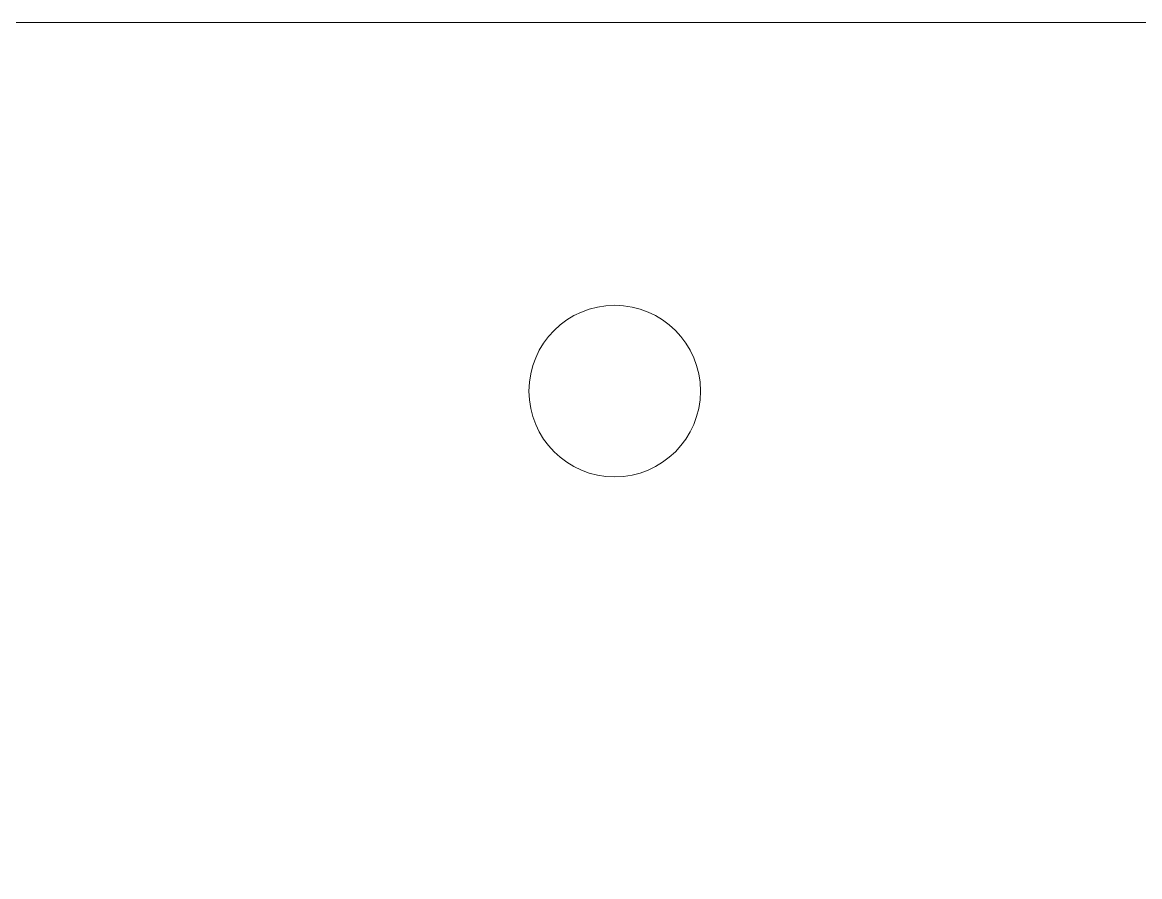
# Model space of a CAD drawing. Header units: millimetres. Extents: x 286 to 766, y 153 to 433.
# Drawn here: x 318.05 to 328.68, y 170.18 to 178.3 of the extents above; entities that cross this region are included whole.
import ezdxf

# ---------------------------------------------------------------- set-up
doc = ezdxf.new("R2010")
doc.units = ezdxf.units.MM
doc.header["$MEASUREMENT"] = 0
doc.layers.add('layer 1', color=7, linetype='Continuous')

msp = doc.modelspace()

# ---------------------------------------------------------------- linework, layer by layer
at = {"layer": 'layer 1', "color": 1, "lineweight": 20}
msp.add_ellipse((323.6884, 174.7975), major_axis=(0, 0.8158), ratio=1, dxfattribs=at)
at = {"layer": 'layer 1', "color": 1, "lineweight": 9}
msp.add_open_spline([(298.6484, 178.3033), (298.6484, 178.3033), (348.8148, 178.3033), (348.8148, 178.3033), (348.8148, 178.3033), (355.6835, 178.3033), (361.3031, 172.6836), (361.3031, 165.815), (361.3031, 165.815), (361.3031, 165.815), (361.3031, 165.8149), (361.3031, 165.8149), (361.3031, 165.8149), (361.3031, 158.9463), (355.6835, 153.3266), (348.8148, 153.3266), (348.8148, 153.3266), (348.8148, 153.3266), (298.6484, 153.3266), (298.6484, 153.3266), (298.6484, 153.3266), (291.7798, 153.3266), (286.16, 158.9463), (286.16, 165.8149), (286.16, 165.8149), (286.16, 165.8149), (286.16, 165.815), (286.16, 165.815), (286.16, 165.815), (286.16, 172.6836), (291.7798, 178.3033), (298.6484, 178.3033)], degree=3, knots=[0, 0, 0, 0, 0.1111111, 0.1111111, 0.1111111, 0.1111111, 0.2222222, 0.2222222, 0.2222222, 0.2222222, 0.3333333, 0.3333333, 0.3333333, 0.3333333, 0.4444444, 0.4444444, 0.4444444, 0.4444444, 0.5555556, 0.5555556, 0.5555556, 0.5555556, 0.6666667, 0.6666667, 0.6666667, 0.6666667, 0.7777778, 0.7777778, 0.7777778, 0.7777778, 1, 1, 1, 1], dxfattribs=at)

doc.saveas('drawing.dxf')
